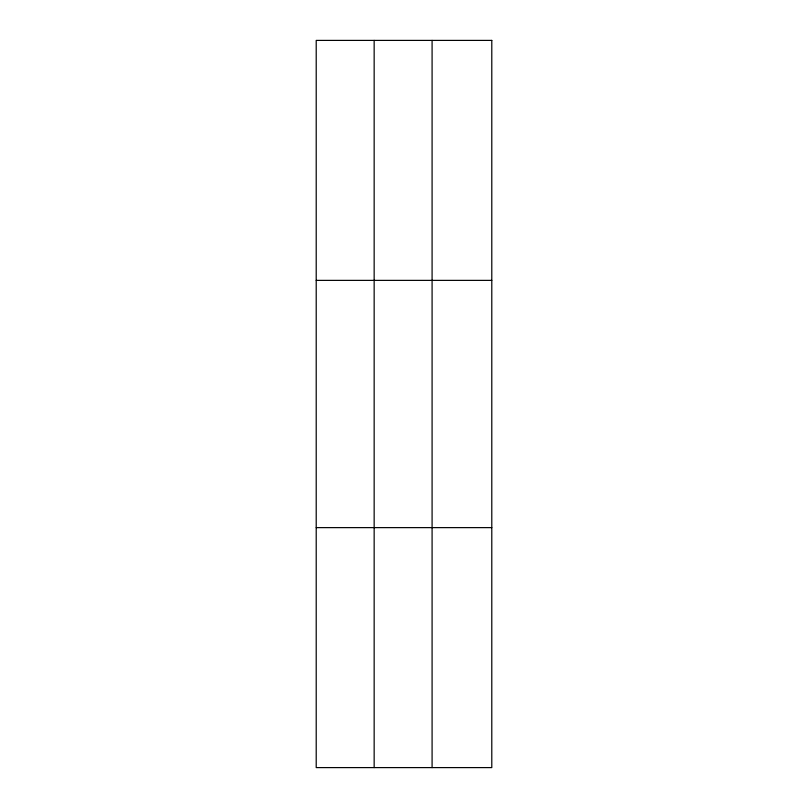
<?xml version="1.0" encoding="UTF-8"?>
<svg xmlns="http://www.w3.org/2000/svg" width="808" height="808" viewBox="0 0 808 808"><rect width="100%" height="100%" fill="white"/><g stroke="black" fill="none" stroke-linecap="round" stroke-linejoin="round"><path stroke-width="1.21" d="M374.154 767.6L374.154 40.4M432.088 767.6L432.088 40.4M316.211 280.376L491.789 280.376M316.211 527.624L491.789 527.624M491.789 40.4L491.789 767.6L316.211 767.6L316.211 40.4L491.789 40.4"/></g></svg>
